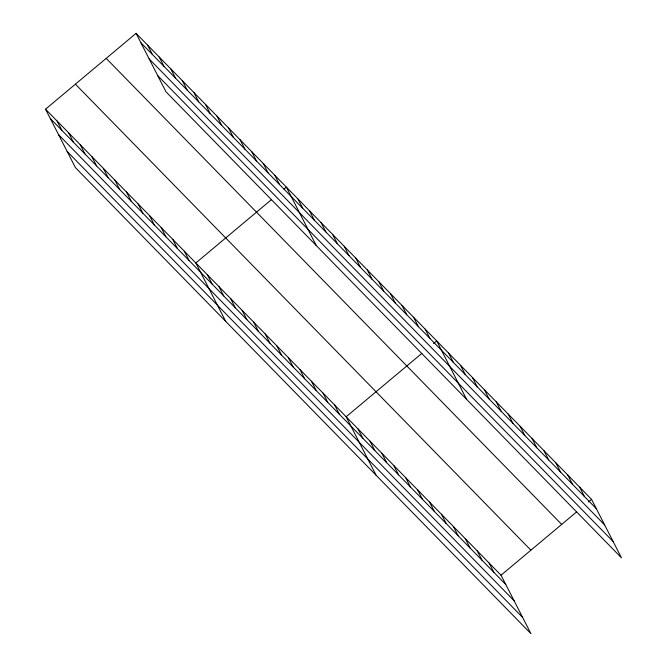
<?xml version="1.0" encoding="UTF-8"?>
<svg xmlns="http://www.w3.org/2000/svg" width="667" height="667" viewBox="0 0 667 667"><rect width="100%" height="100%" fill="white"/><g stroke="black" fill="none" stroke-linecap="round" stroke-linejoin="round"><path stroke-width="1" d="M45.531 109.188L501.025 575.212L530.924 633.65L75.429 167.625L45.531 109.188L136.076 33.35L591.571 499.375L621.469 557.812L165.975 91.788L136.076 33.35M271.444 199.65L195.84 262.973L225.746 321.411M284.025 189.111L286.385 187.135L316.291 245.573M421.761 353.443L346.156 416.767L376.055 475.204M433.558 343.563L436.702 340.929L466.608 399.366M501.025 575.212L576.63 511.889M588.427 502.009L591.571 499.375M140.845 42.68L596.348 508.704M149.141 58.888L604.635 524.912M157.687 75.579L613.181 541.604M106.195 58.379L561.689 524.404M75.404 84.159L530.907 550.192M50.3 118.518L505.794 584.542M58.596 134.717L514.09 600.75M67.134 151.417L522.636 617.442M579.656 487.185L584.434 496.515M567.742 475.004L572.519 484.325M555.828 462.815L560.605 472.144M543.922 450.625L548.691 459.955M532.008 438.436L536.777 447.765M520.093 426.246L524.862 435.576M508.179 414.057L512.956 423.387M496.265 401.868L501.042 411.197M484.35 389.678L489.128 399.008M472.444 377.497L477.213 386.818M460.53 365.308L465.299 374.637M448.616 353.118L453.385 362.448M425.137 329.098L429.915 338.427M413.573 317.267L418.351 326.597M402.018 305.436L406.787 314.766M390.453 293.605L395.223 302.935M378.889 281.782L383.658 291.104M367.325 269.952L372.103 279.281M355.761 258.121L360.539 267.45M344.197 246.29L348.974 255.619M332.641 234.459L337.41 243.788M321.077 222.628L325.846 231.958M309.513 210.797L314.29 220.127M489.111 563.023L493.88 572.353M297.949 198.966L302.726 208.296M477.197 550.842L481.974 560.163M465.283 538.653L470.06 547.982M274.829 175.313L279.598 184.634M453.368 526.463L458.146 535.793M263.265 163.482L268.034 172.811M441.462 514.274L446.231 523.603M251.701 151.651L256.47 160.98M429.548 502.084L434.317 511.414M240.137 139.82L244.914 149.15M417.634 489.895L422.403 499.224M228.573 127.989L233.35 137.319M405.719 477.705L410.497 487.035M217.008 116.158L221.786 125.488M393.805 465.516L398.583 474.846M205.453 104.327L210.222 113.657M381.891 453.335L386.668 462.656M193.889 92.496L198.658 101.826M369.985 441.145L374.754 450.475M182.324 80.674L187.102 89.995M358.071 428.956L362.84 438.286M170.76 68.843L175.538 78.172M159.196 57.012L163.974 66.341M334.592 404.936L339.37 414.265M147.64 45.181L152.41 54.511M323.028 393.105L327.805 402.434M311.464 381.274L316.241 390.604M299.908 369.443L304.677 378.773M288.344 357.612L293.113 366.942M276.78 345.789L281.549 355.111M265.216 333.959L269.993 343.288M253.652 322.128L258.429 331.457M242.088 310.297L246.865 319.626M230.532 298.466L235.301 307.795M218.968 286.635L223.737 295.965M207.404 274.804L212.181 284.134M184.275 251.151L189.053 260.472M172.72 239.32L177.489 248.649M161.156 227.489L165.925 236.818M149.591 215.658L154.36 224.987M138.027 203.827L142.805 213.157M126.463 191.996L131.241 201.326M114.899 180.165L119.676 189.495M103.343 168.334L108.112 177.664M91.779 156.503L96.548 165.833M80.215 144.681L84.992 154.002M68.651 132.85L73.428 142.179M57.087 121.019L61.864 130.348"/></g></svg>
